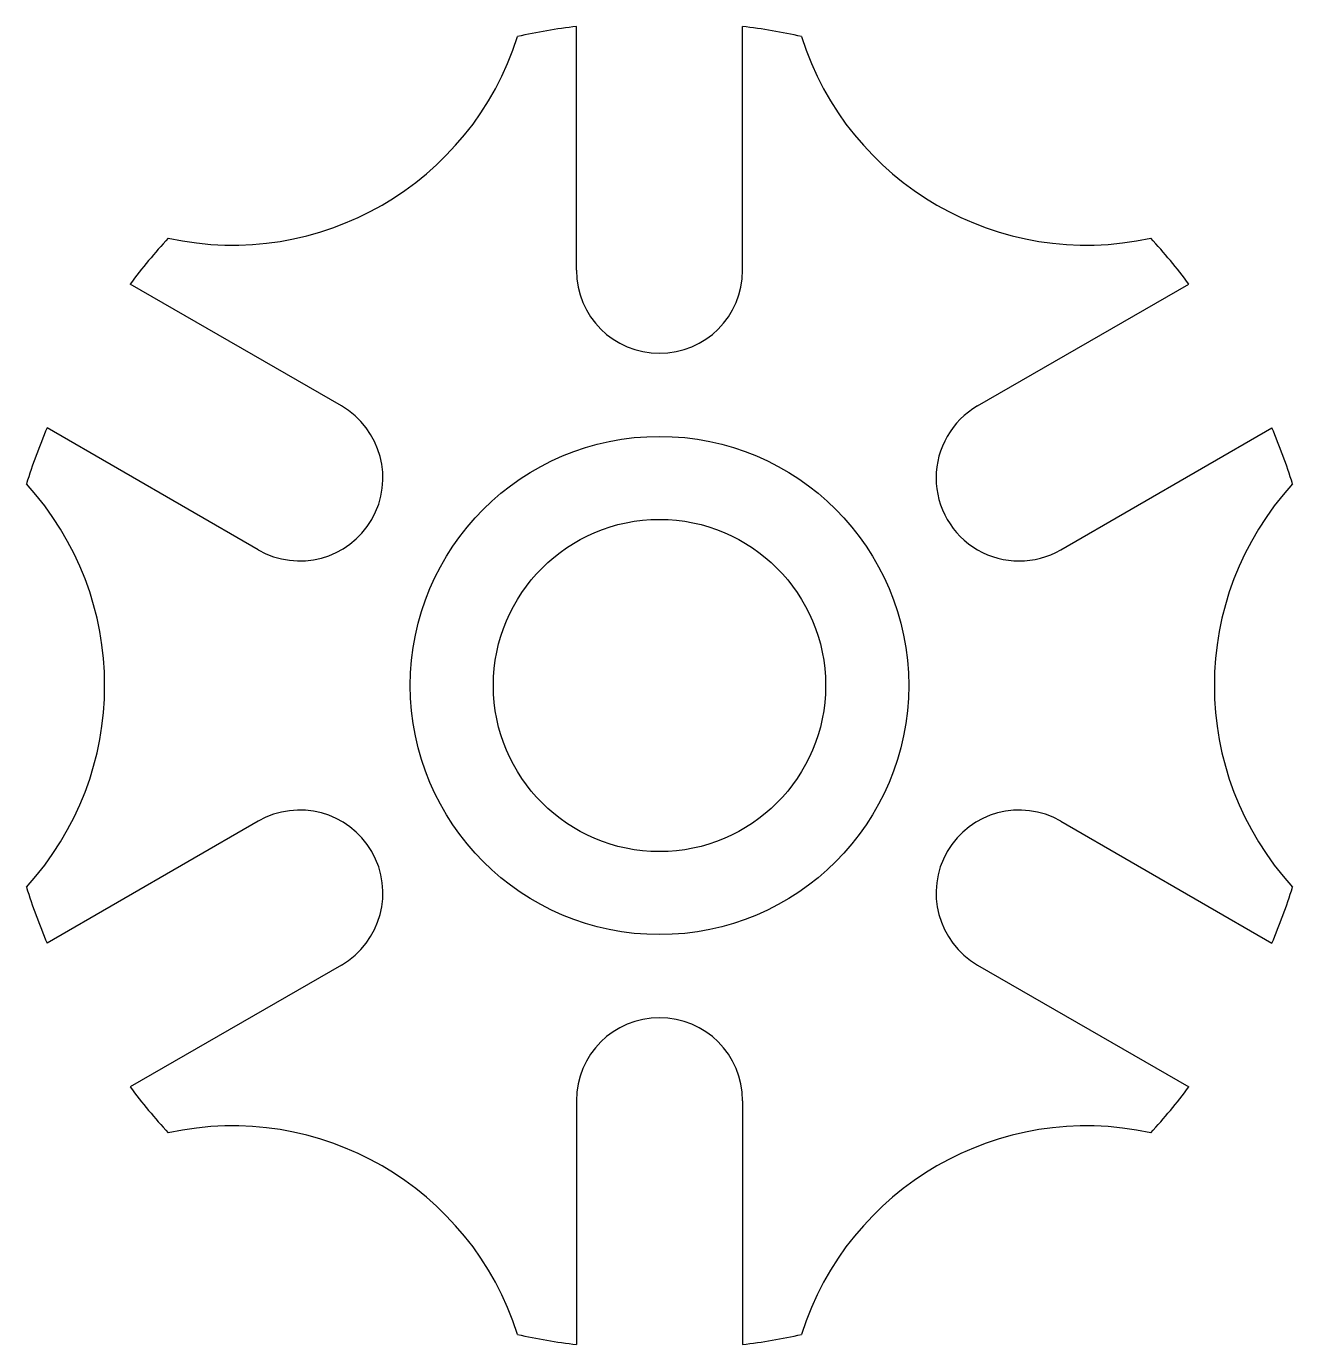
# Model space of a CAD drawing. Header units: inches. Extents: x 3.09 to 6.91, y 3.02 to 6.98.
import ezdxf

# ---------------------------------------------------------------- set-up
doc = ezdxf.new("R2010")
doc.units = ezdxf.units.IN
doc.header["$MEASUREMENT"] = 0

msp = doc.modelspace()

# ---------------------------------------------------------------- linework, layer by layer
for p, q in [((4.75, 6.25), (4.75, 6.9843)), ((5.25, 6.25), (5.25, 6.9843)), ((4.0425, 5.8415), (3.4065, 6.2087)), ((5.9575, 5.8415), (6.5935, 6.2087)), ((3.7925, 5.4085), (3.1565, 5.7757)), ((6.2075, 5.4085), (6.8435, 5.7757)), ((3.7925, 4.5915), (3.1565, 4.2243)), ((6.2075, 4.5915), (6.8435, 4.2243)), ((4.0425, 4.1585), (3.4065, 3.7913)), ((5.9575, 4.1585), (6.5935, 3.7913)), ((4.75, 3.75), (4.75, 3.0157)), ((5.25, 3.75), (5.25, 3.0157))]:
    msp.add_line(p, q)
for radius in [0.75, 0.5]:
    msp.add_circle((5, 5), radius)
for centre, radius, start, end in [((3.715, 7.2257), 0.9, 257.5781, 342.4219), ((5, 5), 2, 97.1808, 102.3283), ((5, 5), 2, 97.1808, 102.3283), ((5, 5), 2, 77.6717, 82.8192), ((5, 5), 2, 77.6717, 82.8192), ((6.285, 7.2257), 0.9, 197.5781, 282.4219), ((5, 5), 2, 137.6717, 142.8192), ((5, 5), 2, 137.6717, 142.8192), ((5, 5), 2, 37.1808, 42.3283), ((5, 5), 2, 37.1808, 42.3283), ((5, 6.25), 0.25, 180, 0), ((5, 6.25), 0.25, 180, 360), ((3.9175, 5.625), 0.25, 240, 60), ((6.0825, 5.625), 0.25, 120, 300), ((6.0825, 5.625), 0.25, 120, 300), ((5, 5), 2, 157.1808, 162.3283), ((5, 5), 2, 157.1808, 162.3283), ((5, 5), 2, 17.6717, 22.8192), ((2.43, 5), 0.9, 317.5781, 42.4219), ((7.57, 5), 0.9, 137.5781, 222.4219), ((3.9175, 4.375), 0.25, 300, 120), ((3.9175, 4.375), 0.25, 300, 120), ((6.0825, 4.375), 0.25, 60, 240), ((6.0825, 4.375), 0.25, 60, 240), ((5, 5), 2, 197.6717, 202.8192), ((5, 5), 2, 197.6717, 202.8192), ((5, 5), 2, 337.1808, 342.3283), ((5, 3.75), 0.25, 0, 180), ((5, 3.75), 0.25, 0, 180), ((5, 5), 2, 217.1808, 222.3283), ((5, 5), 2, 317.6717, 322.8192), ((5, 5), 2, 317.6717, 322.8192), ((3.715, 2.7743), 0.9, 17.5781, 102.4219), ((6.285, 2.7743), 0.9, 77.5781, 162.4219), ((5, 5), 2, 257.6717, 262.8192), ((5, 5), 2, 277.1808, 282.3283), ((5, 5), 2, 277.1808, 282.3283)]:
    msp.add_arc(centre, radius, start, end)

doc.saveas('drawing.dxf')
